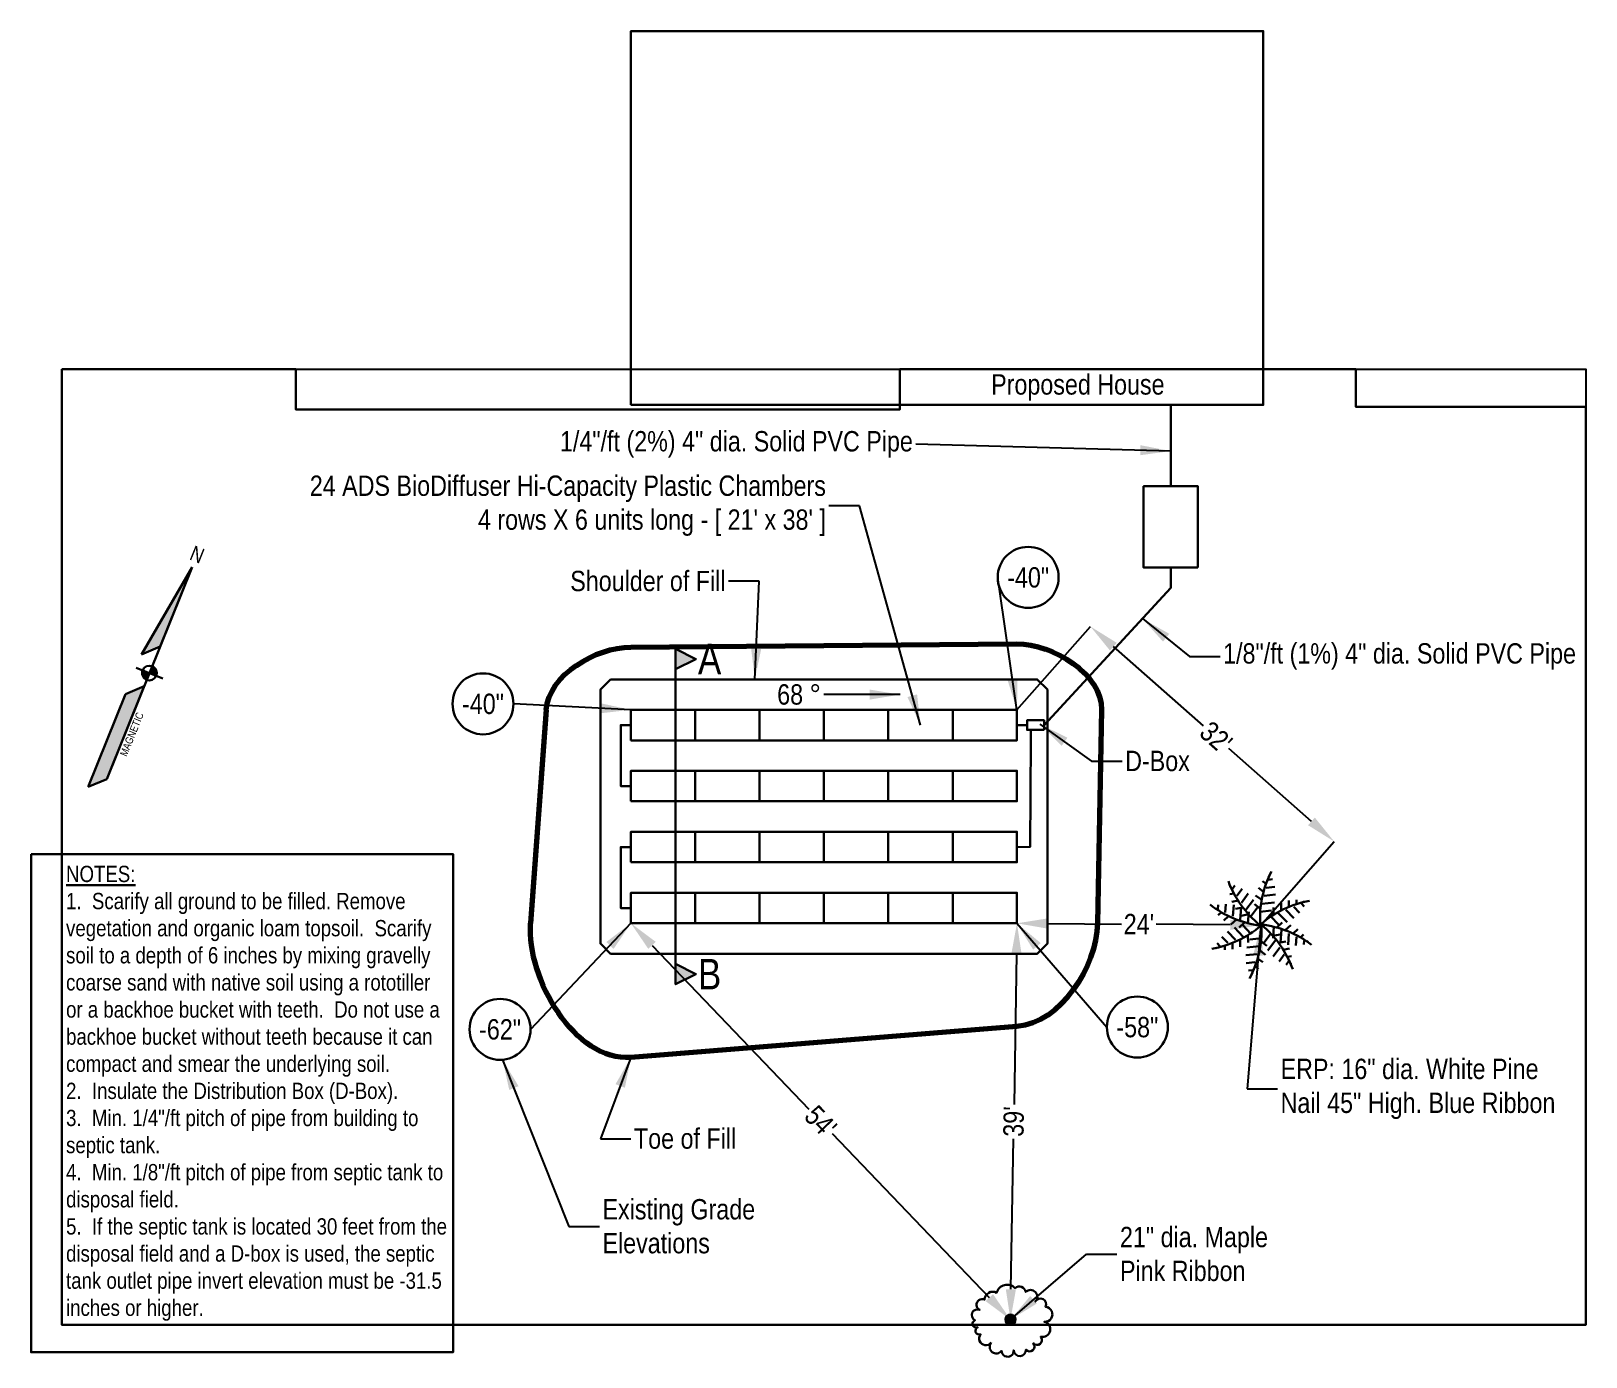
# Model space of a CAD drawing. Extents: x -219 to 964, y -166 to 946.
# Drawn here: x -59 to 94, y 739.3 to 869.8 of the extents above; entities that cross this region are included whole.
import ezdxf
from ezdxf.enums import TextEntityAlignment as Align
from ezdxf.lldxf.tags import DXFTag

# ---------------------------------------------------------------- set-up
doc = ezdxf.new("R2010")
doc.units = 0
doc.header["$MEASUREMENT"] = 0
doc.layers.get('0').update_dxf_attribs({"lineweight": 30})
doc.layers.add('SEPTICAD', color=7, linetype='Continuous', lineweight=30)
doc.layers.add('SEPTICAD_GUIDES', color=7, linetype='Continuous', plot=False)
doc.styles.add('SEPTICAD', font='ARIALN.TTF')
doc.styles.get("Standard").update_dxf_attribs({"font": 'ARIALN.TTF'})
tags = doc.linetypes.add('DASHED2', pattern=[0.375, 0.25, -0.125]).pattern_tags.tags
tags[6:7] = [DXFTag(74, 4), DXFTag(75, 0), DXFTag(340, '0'), DXFTag(46, 1.0), DXFTag(50, 0.0), DXFTag(44, 0.0), DXFTag(45, 0.0)]
tags[4:5] = [DXFTag(74, 4), DXFTag(75, 0), DXFTag(340, '0'), DXFTag(46, 1.0), DXFTag(50, 0.0), DXFTag(44, 0.0), DXFTag(45, 0.0)]
doc.dimstyles.new('SEPTICAD', dxfattribs={"dimtxt": 2, "dimasz": 3, "dimexe": 0, "dimexo": 0, "dimgap": 0.3, "dimtad": 0, "dimdec": 1, "dimrnd": 0.1, "dimzin": 12, "dimdsep": 46, "dimtxsty": 'SEPTICAD', "dimcen": 0, "dimadec": 0, "dimazin": 0, "dimtfac": 1, "dimtdec": 1, "dimtix": 1, "dimtofl": 0, "dimtmove": 0, "dimatfit": 3, "dimfxl": 0, "dimtolj": 1, "dimtzin": 12, "dimarcsym": 0})

# ---------------------------------------------------------------- blocks, each defined once
blk = doc.blocks.new('CROSS_SECTION')
blk.add_hatch(color=256).paths.add_polyline_path([(1, 0), (0, 0.5), (0, -0.5)])
blk.add_lwpolyline([(0, 0.5), (1, 0), (0, -0.5), (0, 0.5)])
blk = doc.blocks.new('elevation_left')
at = {"layer": 'SEPTICAD'}
blk.add_circle((-1.5, 0), 1.5, dxfattribs=at)
at = {"style": 'SEPTICAD'}
blk.add_attdef('ELEVATION', text='', height=1, dxfattribs=at).set_placement((-1.5, 0), align=Align.MIDDLE_CENTER)
blk = doc.blocks.new('elevation_right')
at = {"layer": 'SEPTICAD'}
blk.add_circle((1.5, 0), 1.5, dxfattribs=at)
at = {"style": 'SEPTICAD'}
blk.add_attdef('ELEVATION', text='', height=1, dxfattribs=at).set_placement((1.5, 0), align=Align.MIDDLE_CENTER)
blk = doc.blocks.new('PAGE3_GUIDE')
for points in [[(-37.5, 23.5), (-25.99, 23.5), (-25.99, 21.528), (3.732, 21.528), (3.732, 23.5), (26.182, 23.5), (26.182, 21.661), (37.5, 21.661), (37.5, -23.5), (-37.5, -23.5), (-37.5, 23.5)], [(-25.99, 23.5), (37.5, 23.5), (37.5, 21.661)]]:
    blk.add_lwpolyline(points)
at = {"color": 6}
blk.add_lwpolyline([(-37.5, 23.5), (-37.5, -23.5), (37.5, -23.5), (37.5, 21.661), (26.182, 21.661), (26.182, 23.5), (3.732, 23.5), (3.732, 21.528), (-25.99, 21.528), (-25.99, 23.5)], close=True, dxfattribs=at)
blk = doc.blocks.new('COMPASS')
for points in [[(-1.405, 0.703), (-6.325, 0.703), (-5.622, 0), (-0.703, 0)], [(0, 0), (0, 0.36, 0.414214), (-0.36, 0)], [(0, -0.36, 0.414214), (0.36, 0), (0, 0)], [(0.703, 0.703), (1.405, 0), (5.622, 0)]]:
    blk.add_hatch(color=7).paths.add_polyline_path(points)
for p, q in [((-6.325, 0.703), (-1.405, 0.703)), ((-5.622, 0), (-6.325, 0.703)), ((-6.325, 0.703), (-5.622, 0)), ((-6.325, 0.703), (-1.405, 0.703)), ((5.622, 0), (-5.622, 0)), ((-5.622, 0), (-0.703, 0)), ((-1.405, 0.703), (-0.703, 0)), ((-1.405, 0.703), (-0.703, 0)), ((0, 0.703), (0, -0.703)), ((0.703, 0.703), (1.405, 0)), ((5.622, 0), (0.703, 0.703)), ((0.703, 0.703), (1.405, 0)), ((0.703, 0.703), (5.622, 0)), ((1.405, 0), (5.622, 0))]:
    blk.add_line(p, q)
blk.add_circle((0, 0), 0.36)
for start, end in [(90, 180), (270, 360)]:
    blk.add_arc((0, 0), 0.36, start, end)
blk.add_text('N', height=0.75, rotation=270).set_placement((5.912, 0.316))
blk.add_text('MAGNETIC', height=0.375).set_placement((-4.253, -0.507))
blk = doc.blocks.new('*D21')
at = {"layer": 'DEFPOINTS', "color": 0}
for p in [(38, 803), (69.23, 790.04), (62, 781.83)]:
    blk.add_point(p, dxfattribs=at)
at = {"layer": 'SEPTICAD', "color": 0, "lineweight": -2}
for p, q in [((38, 803), (45.23, 811.2)), ((47.48, 809.22), (56.32, 801.42)), ((66.98, 792.02), (58.86, 799.19)), ((62, 781.83), (69.23, 790.04))]:
    blk.add_line(p, q, dxfattribs=at)
at = {"layer": 'SEPTICAD', "color": 0}
for points in [[(47.82, 809.59), (47.15, 808.84), (45.23, 811.2)], [(66.65, 791.65), (67.32, 792.4), (69.23, 790.04)]]:
    blk.add_solid(points, dxfattribs=at)
at = {"layer": 'SEPTICAD', "color": 0, "insert": (57.59, 800.3), "char_height": 2, "attachment_point": 5, "rotation": 318.5888, "style": 'SEPTICAD'}
blk.add_mtext("\\A1;32'", dxfattribs=at)
blk = doc.blocks.new('*D22')
at = {"layer": 'DEFPOINTS', "color": 0}
for p in [(38, 782), (62, 781.83), (62, 781.83)]:
    blk.add_point(p, dxfattribs=at)
at = {"layer": 'SEPTICAD', "color": 0, "lineweight": -2}
for p, q in [((38, 782), (38, 782)), ((41, 781.98), (48.29, 781.93)), ((59, 781.85), (51.71, 781.9)), ((62, 781.83), (62, 781.83))]:
    blk.add_line(p, q, dxfattribs=at)
at = {"layer": 'SEPTICAD', "color": 0}
for points in [[(41, 782.48), (41, 781.48), (38, 782)], [(59, 781.35), (59, 782.35), (62, 781.83)]]:
    blk.add_solid(points, dxfattribs=at)
at = {"layer": 'SEPTICAD', "color": 0, "insert": (50, 781.92), "char_height": 2, "attachment_point": 5, "rotation": 359.6021, "style": 'SEPTICAD'}
blk.add_mtext("\\A1;24'", dxfattribs=at)
blk = doc.blocks.new('TREE_E')
at = {"color": 0, "linetype": 'Continuous', "lineweight": -2}
for p, q in [((0.403, 2.392), (0.359, 2.425)), ((-1.496, 1.909), (-1.55, 1.899)), ((-1.325, 1.554), (-1.53, 1.514)), ((-1.392, 1.78), (-1.273, 1.942)), ((-1.172, 1.434), (-0.922, 1.775)), ((-0.952, 1.088), (-0.619, 1.544)), ((0.135, 1.64), (-0.117, 1.828)), ((0.256, 2.026), (0.088, 2.15)), ((0.27, 1.832), (0.691, 1.878)), ((0.378, 2.228), (0.578, 2.249)), ((-2.274, 0.844), (-2.315, 0.806)), ((-2.118, 0.788), (-2.101, 0.989)), ((-1.749, 0.609), (-1.715, 1.03)), ((-1.121, 1.205), (-1.43, 1.145)), ((-1.381, 0.429), (-1.335, 0.991)), ((-0.882, 0.863), (-1.247, 0.791)), ((-1.013, 0.249), (-0.962, 0.871)), ((-0.733, 0.742), (-0.364, 1.246)), ((-0.513, 0.396), (-0.166, 0.871)), ((-0.011, 0.798), (-0.31, 1.02)), ((0.044, 1.233), (-0.255, 1.455)), ((0.055, 1.041), (0.675, 1.108)), ((0.163, 1.437), (0.724, 1.497)), ((0.626, 0.495), (0.62, 0.867)), ((1.004, 0.717), (0.998, 1.089)), ((1.383, 0.892), (1.378, 1.207)), ((1.618, 0.902), (1.91, 0.596)), ((1.762, 1.032), (1.759, 1.241)), ((1.997, 1.058), (2.135, 0.912)), ((2.142, 1.138), (2.141, 1.193)), ((-1.942, 0.631), (-2.096, 0.489)), ((-1.586, 0.44), (-1.818, 0.227)), ((-1.203, 0.274), (-1.477, 0.021)), ((-0.786, 0.138), (-1.06, -0.114)), ((-0.597, 0.529), (-0.963, 0.458)), ((-0.644, 0.069), (-0.597, 0.655)), ((-0.053, 0.646), (0.532, 0.709)), ((0.48, 0.435), (0.886, 0.011)), ((0.788, -0.129), (1.059, 0.126)), ((0.859, 0.591), (1.29, 0.14)), ((1.238, 0.747), (1.628, 0.339)), ((-1.628, -0.883), (-1.917, -0.574)), ((-1.247, -0.732), (-1.632, -0.319)), ((-0.866, -0.581), (-1.292, -0.125)), ((-1.013, -0.705), (-1.011, -1.077)), ((-0.485, -0.43), (-0.886, 0)), ((-0.632, -0.488), (-0.63, -0.86)), ((0.045, -0.647), (-0.54, -0.703)), ((0.508, -0.402), (0.155, -0.872)), ((0.724, -0.751), (0.349, -1.25)), ((0.591, -0.537), (0.957, -0.47)), ((0.645, -0.062), (0.605, -0.648)), ((1.016, -0.237), (0.973, -0.859)), ((1.206, -0.259), (1.477, -0.004)), ((1.386, -0.412), (1.347, -0.975)), ((1.591, -0.421), (1.82, -0.205)), ((1.756, -0.588), (1.727, -1.01)), ((1.949, -0.607), (2.102, -0.464)), ((2.127, -0.763), (2.113, -0.964)), ((-2.156, -1.112), (-2.155, -1.168)), ((-2.009, -1.034), (-2.146, -0.887)), ((-1.774, -1.01), (-1.773, -1.219)), ((-1.393, -0.876), (-1.392, -1.191)), ((-0.18, -1.435), (-0.742, -1.489)), ((-0.068, -1.041), (-0.688, -1.1)), ((-0.058, -1.232), (0.238, -1.458)), ((0.002, -0.798), (0.298, -1.024)), ((0.939, -1.1), (0.601, -1.551)), ((0.871, -0.873), (1.238, -0.806)), ((1.155, -1.448), (0.901, -1.786)), ((1.106, -1.218), (1.416, -1.162)), ((2.284, -0.817), (2.324, -0.779)), ((-0.292, -1.829), (-0.713, -1.869)), ((-0.405, -2.223), (-0.605, -2.242)), ((-0.28, -2.023), (-0.114, -2.149)), ((-0.155, -1.638), (0.096, -1.829)), ((1.37, -1.797), (1.25, -1.957)), ((1.306, -1.57), (1.512, -1.532)), ((1.473, -1.927), (1.528, -1.917)), ((-0.432, -2.387), (-0.388, -2.42))]:
    blk.add_line(p, q, dxfattribs=at)
blk.add_lwpolyline([(0, 0), (0, 0)], dxfattribs=at)
blk.add_circle((0, 0), 0.0437, dxfattribs=at)
for centre, start, end in [((5.016, 0.325), 152.83372, 183.3327), ((3.138, 3.926), 200.48448, 230.98347), ((0.619, 4.988), 232.04925, 262.66366), ((3.315, -3.778), 100.38251, 130.99052), ((-0.56, -4.995), 52.73174, 83.33975), ((-3.185, -3.888), 19.80198, 50.30097), ((-3.269, 3.817), 279.70001, 310.31442), ((-5.019, -0.265), 332.15122, 2.6502)]:
    blk.add_arc(centre, 5.054, start, end, dxfattribs=at)
blk = doc.blocks.new('*D24')
at = {"layer": 'DEFPOINTS', "color": 0}
for p in [(0, 782), (37.36, 743.01), (37.36, 743.01)]:
    blk.add_point(p, dxfattribs=at)
at = {"layer": 'SEPTICAD', "color": 0, "lineweight": -2}
for p, q in [((0, 782), (0, 782)), ((2.08, 779.83), (17.51, 763.73)), ((35.28, 745.17), (19.85, 761.28)), ((37.36, 743.01), (37.36, 743.01))]:
    blk.add_line(p, q, dxfattribs=at)
at = {"layer": 'SEPTICAD', "color": 0}
for points in [[(2.44, 780.18), (1.71, 779.49), (0, 782)], [(34.92, 744.83), (35.64, 745.52), (37.36, 743.01)]]:
    blk.add_solid(points, dxfattribs=at)
at = {"layer": 'SEPTICAD', "color": 0, "insert": (18.68, 762.5), "char_height": 2, "attachment_point": 5, "rotation": 313.7699, "style": 'SEPTICAD'}
blk.add_mtext("\\A1;54'", dxfattribs=at)
blk = doc.blocks.new('*D25')
at = {"layer": 'DEFPOINTS', "color": 0}
for p in [(38, 782), (37.36, 743.01), (37.36, 743.01)]:
    blk.add_point(p, dxfattribs=at)
at = {"layer": 'SEPTICAD', "color": 0, "lineweight": -2}
for p, q in [((38, 782), (38, 782)), ((37.95, 779), (37.71, 764.19)), ((37.4, 746), (37.65, 760.81)), ((37.36, 743.01), (37.36, 743.01))]:
    blk.add_line(p, q, dxfattribs=at)
at = {"layer": 'SEPTICAD', "color": 0}
for points in [[(38.45, 778.99), (37.45, 779.01), (38, 782)], [(36.9, 746.01), (37.9, 746), (37.36, 743.01)]]:
    blk.add_solid(points, dxfattribs=at)
at = {"layer": 'SEPTICAD', "color": 0, "insert": (37.68, 762.5), "char_height": 2, "attachment_point": 5, "rotation": 89.0528, "style": 'SEPTICAD'}
blk.add_mtext("\\A1;39'", dxfattribs=at)
blk = doc.blocks.new('TREE_D')
at = {"linetype": 'ByBlock'}
blk.add_hatch(color=256, dxfattribs=at).paths.add_polyline_path([(0.25, 0, 1), (-0.25, 0, 1)])
blk.add_lwpolyline([(-0.953, -1.13, 1), (-0.437, -1.537, 1), (0.16, -1.507, 1), (0.756, -1.477, 1), (1.124, -1.159, 1), (1.491, -0.841, 1), (1.662, -0.101, 1), (1.73, 0.629, 1), (1.223, 0.888, 1), (0.753, 1.363, 0.571429), (0.227, 1.555, 0.571429), (-0.682, 1.323, 0.571429), (-1.271, 0.987, 1), (-1.51, 0.48, 1), (-1.748, -0.027, 1), (-1.609, -0.374, 1), (-1.47, -0.722, 1)], format="xyb", close=True)
blk.add_circle((0, 0), 0.25, dxfattribs=at)
blk.add_point((0, 0), dxfattribs=at)
blk.add_point((0, 0))

msp = doc.modelspace()

# ---------------------------------------------------------------- linework, layer by layer
msp.add_line((53.14, 825), (53.14, 833))
msp.add_lwpolyline([(55.81, 817), (50.47, 817), (50.47, 825), (55.81, 825), (55.81, 817)], close=True)
for points in [[(53.14, 817), (53.14, 815), (40.67, 801.5)], [(40.67, 801.03), (39, 801.03), (39, 801.97), (40.67, 801.97), (40.67, 801.03)], [(39, 801.5), (38.5, 801.5), (38, 801.5)], [(39.38, 801.03), (39.38, 800.53), (39.38, 800.03)]]:
    msp.add_lwpolyline(points)
at = {"layer": 'SEPTICAD', "linetype": 'DASHED2', "lineweight": 70}
for p, q in [((0, 809.18), (38, 809.48)), ((-8.33, 803), (-9.87, 782)), ((46.33, 803), (45.92, 782)), ((38, 771.85), (0, 768.81))]:
    msp.add_line(p, q, dxfattribs=at)
at = {"layer": 'SEPTICAD'}
for points in [[(0, 833), (62.24, 833), (62.24, 869.77), (0, 869.77)], [(-59.04, 788.81), (-17.5, 788.81), (-17.5, 739.81), (-59.04, 739.81)]]:
    msp.add_lwpolyline(points, close=True, dxfattribs=at)
for points in [[(4.4, 808), (4.4, 777)], [(0, 800), (6.33, 800), (6.33, 803), (0, 803), (0, 800)], [(6.33, 800), (12.67, 800), (12.67, 803), (6.33, 803), (6.33, 800)], [(12.67, 800), (19, 800), (19, 803), (12.67, 803), (12.67, 800)], [(19, 800), (25.33, 800), (25.33, 803), (19, 803), (19, 800)], [(25.33, 800), (31.67, 800), (31.67, 803), (25.33, 803), (25.33, 800)], [(31.67, 800), (38, 800), (38, 803), (31.67, 803), (31.67, 800)], [(0, 795.5), (-1, 795.5), (-1, 801.5), (0, 801.5)], [(39.38, 801.03), (39.38, 800.03), (39.3, 789.53), (38, 789.5)], [(0, 794), (6.33, 794), (6.33, 797), (0, 797), (0, 794)], [(6.33, 794), (12.67, 794), (12.67, 797), (6.33, 797), (6.33, 794)], [(12.67, 794), (19, 794), (19, 797), (12.67, 797), (12.67, 794)], [(19, 794), (25.33, 794), (25.33, 797), (19, 797), (19, 794)], [(25.33, 794), (31.67, 794), (31.67, 797), (25.33, 797), (25.33, 794)], [(31.67, 794), (38, 794), (38, 797), (31.67, 797), (31.67, 794)], [(0, 788), (6.33, 788), (6.33, 791), (0, 791), (0, 788)], [(6.33, 788), (12.67, 788), (12.67, 791), (6.33, 791), (6.33, 788)], [(12.67, 788), (19, 788), (19, 791), (12.67, 791), (12.67, 788)], [(19, 788), (25.33, 788), (25.33, 791), (19, 791), (19, 788)], [(25.33, 788), (31.67, 788), (31.67, 791), (25.33, 791), (25.33, 788)], [(31.67, 788), (38, 788), (38, 791), (31.67, 791), (31.67, 788)], [(0, 783.5), (-1, 783.5), (-1, 789.5), (0, 789.5)], [(0, 782), (6.33, 782), (6.33, 785), (0, 785), (0, 782)], [(6.33, 782), (12.67, 782), (12.67, 785), (6.33, 785), (6.33, 782)], [(12.67, 782), (19, 782), (19, 785), (12.67, 785), (12.67, 782)], [(19, 782), (25.33, 782), (25.33, 785), (19, 785), (19, 782)], [(25.33, 782), (31.67, 782), (31.67, 785), (25.33, 785), (25.33, 782)], [(31.67, 782), (38, 782), (38, 785), (31.67, 785), (31.67, 782)]]:
    msp.add_lwpolyline(points, dxfattribs=at)
at = {"layer": 'SEPTICAD', "linetype": 'DASHED2'}
msp.add_lwpolyline([(-2, 806), (40, 806), (41, 805), (41, 780), (40, 779), (-2, 779), (-3, 780), (-3, 805), (-2, 806)], dxfattribs=at)
at = {"layer": 'SEPTICAD', "linetype": 'DASHED2', "lineweight": 70}
for points, start_tangent, end_tangent in [([(-8.33, 803), (0, 809.18)], (0.07318, 0.997319), (0.999968, 0.008026)), ([(38, 809.48), (46.33, 803)], (0.999968, 0.008026), (-0.019837, -0.999803)), ([(0, 768.81), (-9.87, 782)], (-0.996817, -0.07972), (0.07318, 0.997319)), ([(45.92, 782), (38, 771.85)], (-0.019837, -0.999803), (-0.996817, -0.07972))]:
    msp.add_spline(points, degree=3, dxfattribs=dict(at, start_tangent=start_tangent, end_tangent=end_tangent))

# ---------------------------------------------------------------- block references
at = {"layer": 'SEPTICAD', "xscale": 2, "yscale": 2, "zscale": 2, "rotation": 68}
msp.add_blockref('COMPASS', (-47.39, 806.62), dxfattribs=at)
at = {"layer": 'SEPTICAD', "xscale": 2, "yscale": 2, "zscale": 2}
for name, p, values in [('elevation_right', (36.1, 816.03), {'ELEVATION': '-40"'}), ('elevation_left', (-11.56, 803.59), {'ELEVATION': '-40"'}), ('elevation_left', (-9.88, 771.57), {'ELEVATION': '-62"'}), ('elevation_right', (46.85, 771.79), {'ELEVATION': '-58"'})]:
    msp.add_blockref(name, p, dxfattribs=at).add_auto_attribs(values)
for name, p in [('CROSS_SECTION', (4.4, 808)), ('TREE_E', (62, 781.83)), ('CROSS_SECTION', (4.4, 777)), ('TREE_D', (37.36, 743.01))]:
    msp.add_blockref(name, p, dxfattribs=at)
at = {"layer": 'SEPTICAD_GUIDES', "xscale": 2, "yscale": 2, "zscale": 2}
msp.add_blockref('PAGE3_GUIDE', (19, 789.5), dxfattribs=at)

# ---------------------------------------------------------------- texts
at = {"layer": 'SEPTICAD', "style": 'SEPTICAD'}
for s, insert, char_height, attachment_point in [('Proposed House', (35.46, 834.71), 2, 4), ('1/4"/ft (2%) 4" dia. Solid PVC Pipe', (27.75, 829.12), 2, 6), ("24 ADS BioDiffuser Hi-Capacity Plastic Chambers\\P4 rows X 6 units long - [ 21' x 38' ]", (19.19, 823.08), 2, 6), ('Shoulder of Fill', (9.31, 815.66), 2, 6), ('1/8"/ft (1%) 4" dia. Solid PVC Pipe', (58.29, 808.25), 2, 4), ('A', (6.6, 808), 3, 4), ('68 %%d', (18.7, 804.5), 2, 6), ('D-Box', (48.65, 797.96), 2, 4), ('B', (6.6, 777), 3, 4), ('ERP: 16" dia. White Pine\\PNail 45" High. Blue Ribbon', (63.95, 765.71), 2, 4), ('Toe of Fill', (0.3, 760.81), 2, 4), ('Existing Grade\\PElevations', (-2.8, 752.19), 2, 4), ('21" dia. Maple\\PPink Ribbon', (48.14, 749.46), 2, 4)]:
    msp.add_mtext(s, dxfattribs=dict(at, insert=insert, char_height=char_height, attachment_point=attachment_point))
at = {"layer": 'SEPTICAD', "insert": (-55.6, 742.9), "char_height": 1.6, "width": 37.5762, "attachment_point": 7, "style": 'SEPTICAD'}
msp.add_mtext('\\LNOTES:\\l\\P1.  Scarify all ground to be filled. Remove vegetation and organic loam topsoil.  Scarify soil to a depth of 6 inches by mixing gravelly coarse sand with native soil using a rototiller or a backhoe bucket with teeth.  Do not use a backhoe bucket without teeth because it can compact and smear the underlying soil.\\P2.  Insulate the Distribution Box (D-Box).\\P3.  Min. 1/4"/ft pitch of pipe from building to septic tank.\\P4.  Min. 1/8"/ft pitch of pipe from septic tank to disposal field.\\P5.  If the septic tank is located 30 feet from the disposal field and a D-box is used, the septic tank outlet pipe invert elevation must be -31.5 inches or higher.\\P', dxfattribs=at)

# ---------------------------------------------------------------- dimensions: what is measured, and where the dimension line sits
at = {"layer": 'SEPTICAD'}
dim = msp.add_linear_dim(base=(69.23, 790.04), p1=(38, 803), p2=(62, 781.83), angle=318.5888, dimstyle='SEPTICAD', override={"dimpost": "<>'"}, dxfattribs=at)
dim.commit()
dim.dimension.update_dxf_attribs({"geometry": '*D21', "text_midpoint": (57.59, 800.3), "dimtype": 160})
for base, p1, p2, angle, picture, middle in [((62, 781.83), (38, 782), (62, 781.83), 359.6021, '*D22', (50, 781.92)), ((37.36, 743.01), (0, 782), (37.36, 743.01), 313.7699, '*D24', (18.68, 762.5)), ((37.36, 743.01), (38, 782), (37.36, 743.01), 269.0528, '*D25', (37.68, 762.5))]:
    dim = msp.add_linear_dim(base=base, p1=p1, p2=p2, angle=angle, dimstyle='SEPTICAD', override={"dimpost": "<>'"}, dxfattribs=at)
    dim.commit()
    dim.dimension.update_dxf_attribs({"geometry": picture, "text_midpoint": middle})

# ---------------------------------------------------------------- leaders
at = {"layer": 'SEPTICAD', "annotation_type": 0, "has_hookline": 1}
for points, hookline_direction, text_width in [([(53.14, 828.46), (28.05, 829.12)], 1, 34.4), ([(50.34, 811.97), (54.99, 808.25), (57.99, 808.25)], 0, 34.4), ([(40.24, 801.6), (45.35, 797.96), (48.35, 797.96)], 0, 6.18)]:
    msp.add_leader(points, dimstyle='SEPTICAD', override={"dimtfill": 0}, dxfattribs=dict(at, hookline_direction=hookline_direction, text_width=text_width))
for points, hookline_direction, text_width in [([(28.5, 801.5), (22.49, 823.08), (19.49, 823.08)], 1, 50.66), ([(12.2, 806), (12.61, 815.66), (9.61, 815.66)], 1, 15.02), ([(26.5, 804.5), (19, 804.5)], 1, 4.04), ([(62, 781.83), (60.65, 765.71), (63.65, 765.71)], 0, 26.72), ([(-12.63, 768.58), (-6.1, 752.19), (-3.1, 752.19)], 0, 14.75), ([(0, 768.81), (-3, 760.81), (0, 760.81)], 0, 9.84), ([(37.36, 743.01), (44.84, 749.46), (47.84, 749.46)], 0, 14.41)]:
    msp.add_leader(points, dimstyle='SEPTICAD', dxfattribs=dict(at, hookline_direction=hookline_direction, text_width=text_width))
at = {"layer": 'SEPTICAD'}
for points in [[(38, 803), (36.1, 816.03)], [(0, 803), (-11.56, 803.59)], [(0, 782), (-9.88, 771.57)], [(38, 782), (46.85, 771.79)]]:
    msp.add_leader(points, dimstyle='SEPTICAD', dxfattribs=at)

doc.saveas('drawing.dxf')
